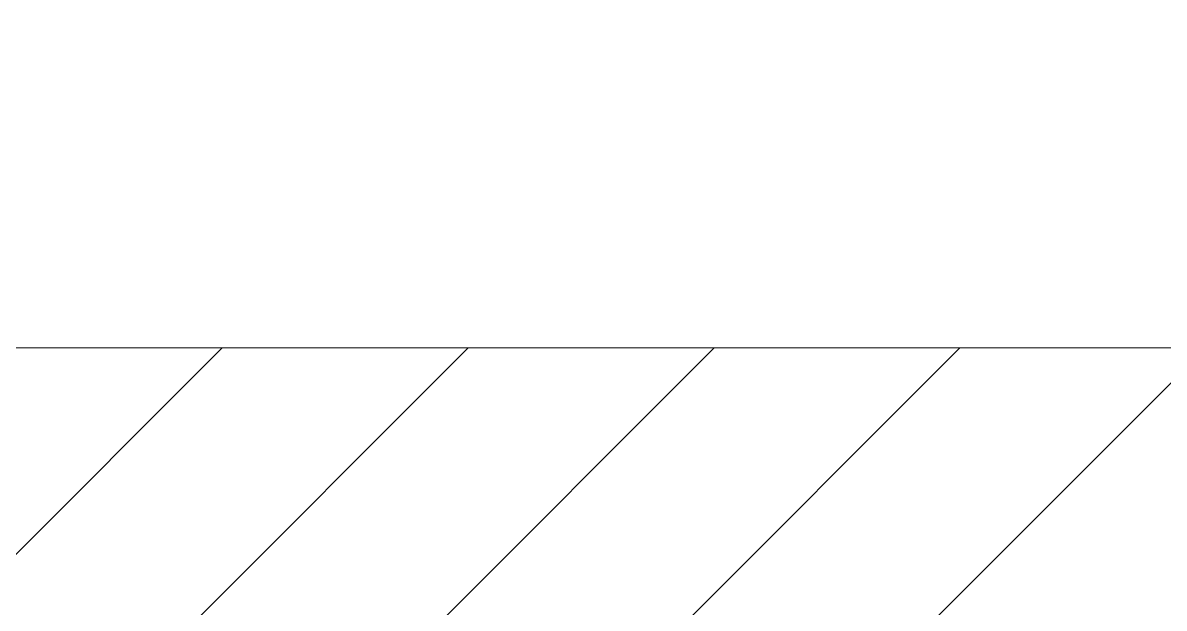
# Model space of a CAD drawing. Header units: millimetres. Extents: x 126 to 12547, y 1644 to 26714.
# Drawn here: x 10188.71 to 10209.56, y 2240.08 to 2250.76 of the extents above; entities that cross this region are included whole.
import ezdxf

# ---------------------------------------------------------------- set-up
doc = ezdxf.new("R2010")
doc.units = ezdxf.units.MM
doc.linetypes.add('NASCOSTA', pattern=[9.525, 6.35, -3.175])
for name, color, linetype, lineweight in [('F_ARREDI', 7, 'Continuous', 5), ('F_MULTI laminato OPACO', 1, 'Continuous', 5), ('F_Proiezioni', 253, 'NASCOSTA', 9)]:
    doc.layers.add(name, color=color, linetype=linetype, lineweight=lineweight)

# ---------------------------------------------------------------- blocks, each defined once
blk = doc.blocks.new('ARMADIO_camera master_sol.C_pianta')
at = {"layer": 'F_MULTI laminato OPACO', "transparency": 33554508}
h = blk.add_hatch(dxfattribs=at)
h.set_pattern_fill('ANSI31', color=6)
h.paths.add_polyline_path([(719851.422, 531037.095), (719851.422, 531055.095), (719401.422, 531055.095), (719401.422, 531037.095)])
at = {"layer": 'F_MULTI laminato OPACO', "color": 6}
blk.add_lwpolyline([(719851.422, 531037.095), (719851.422, 531055.095), (719401.422, 531055.095), (719401.422, 531037.095)], close=True, dxfattribs=at)
at = {"layer": 'F_Proiezioni'}
blk.add_lwpolyline([(719851.422, 531055.095), (719851.422, 530605.095, -0.414214), (719401.422, 531055.095)], format="xyb", dxfattribs=at)

msp = doc.modelspace()

# ---------------------------------------------------------------- block references
at = {"layer": 'F_ARREDI', "color": 2, "lineweight": 5, "rotation": 180}
msp.add_blockref('ARMADIO_camera master_sol.C_pianta', (730019.295, 533281.926), dxfattribs=at)

doc.saveas('drawing.dxf')
